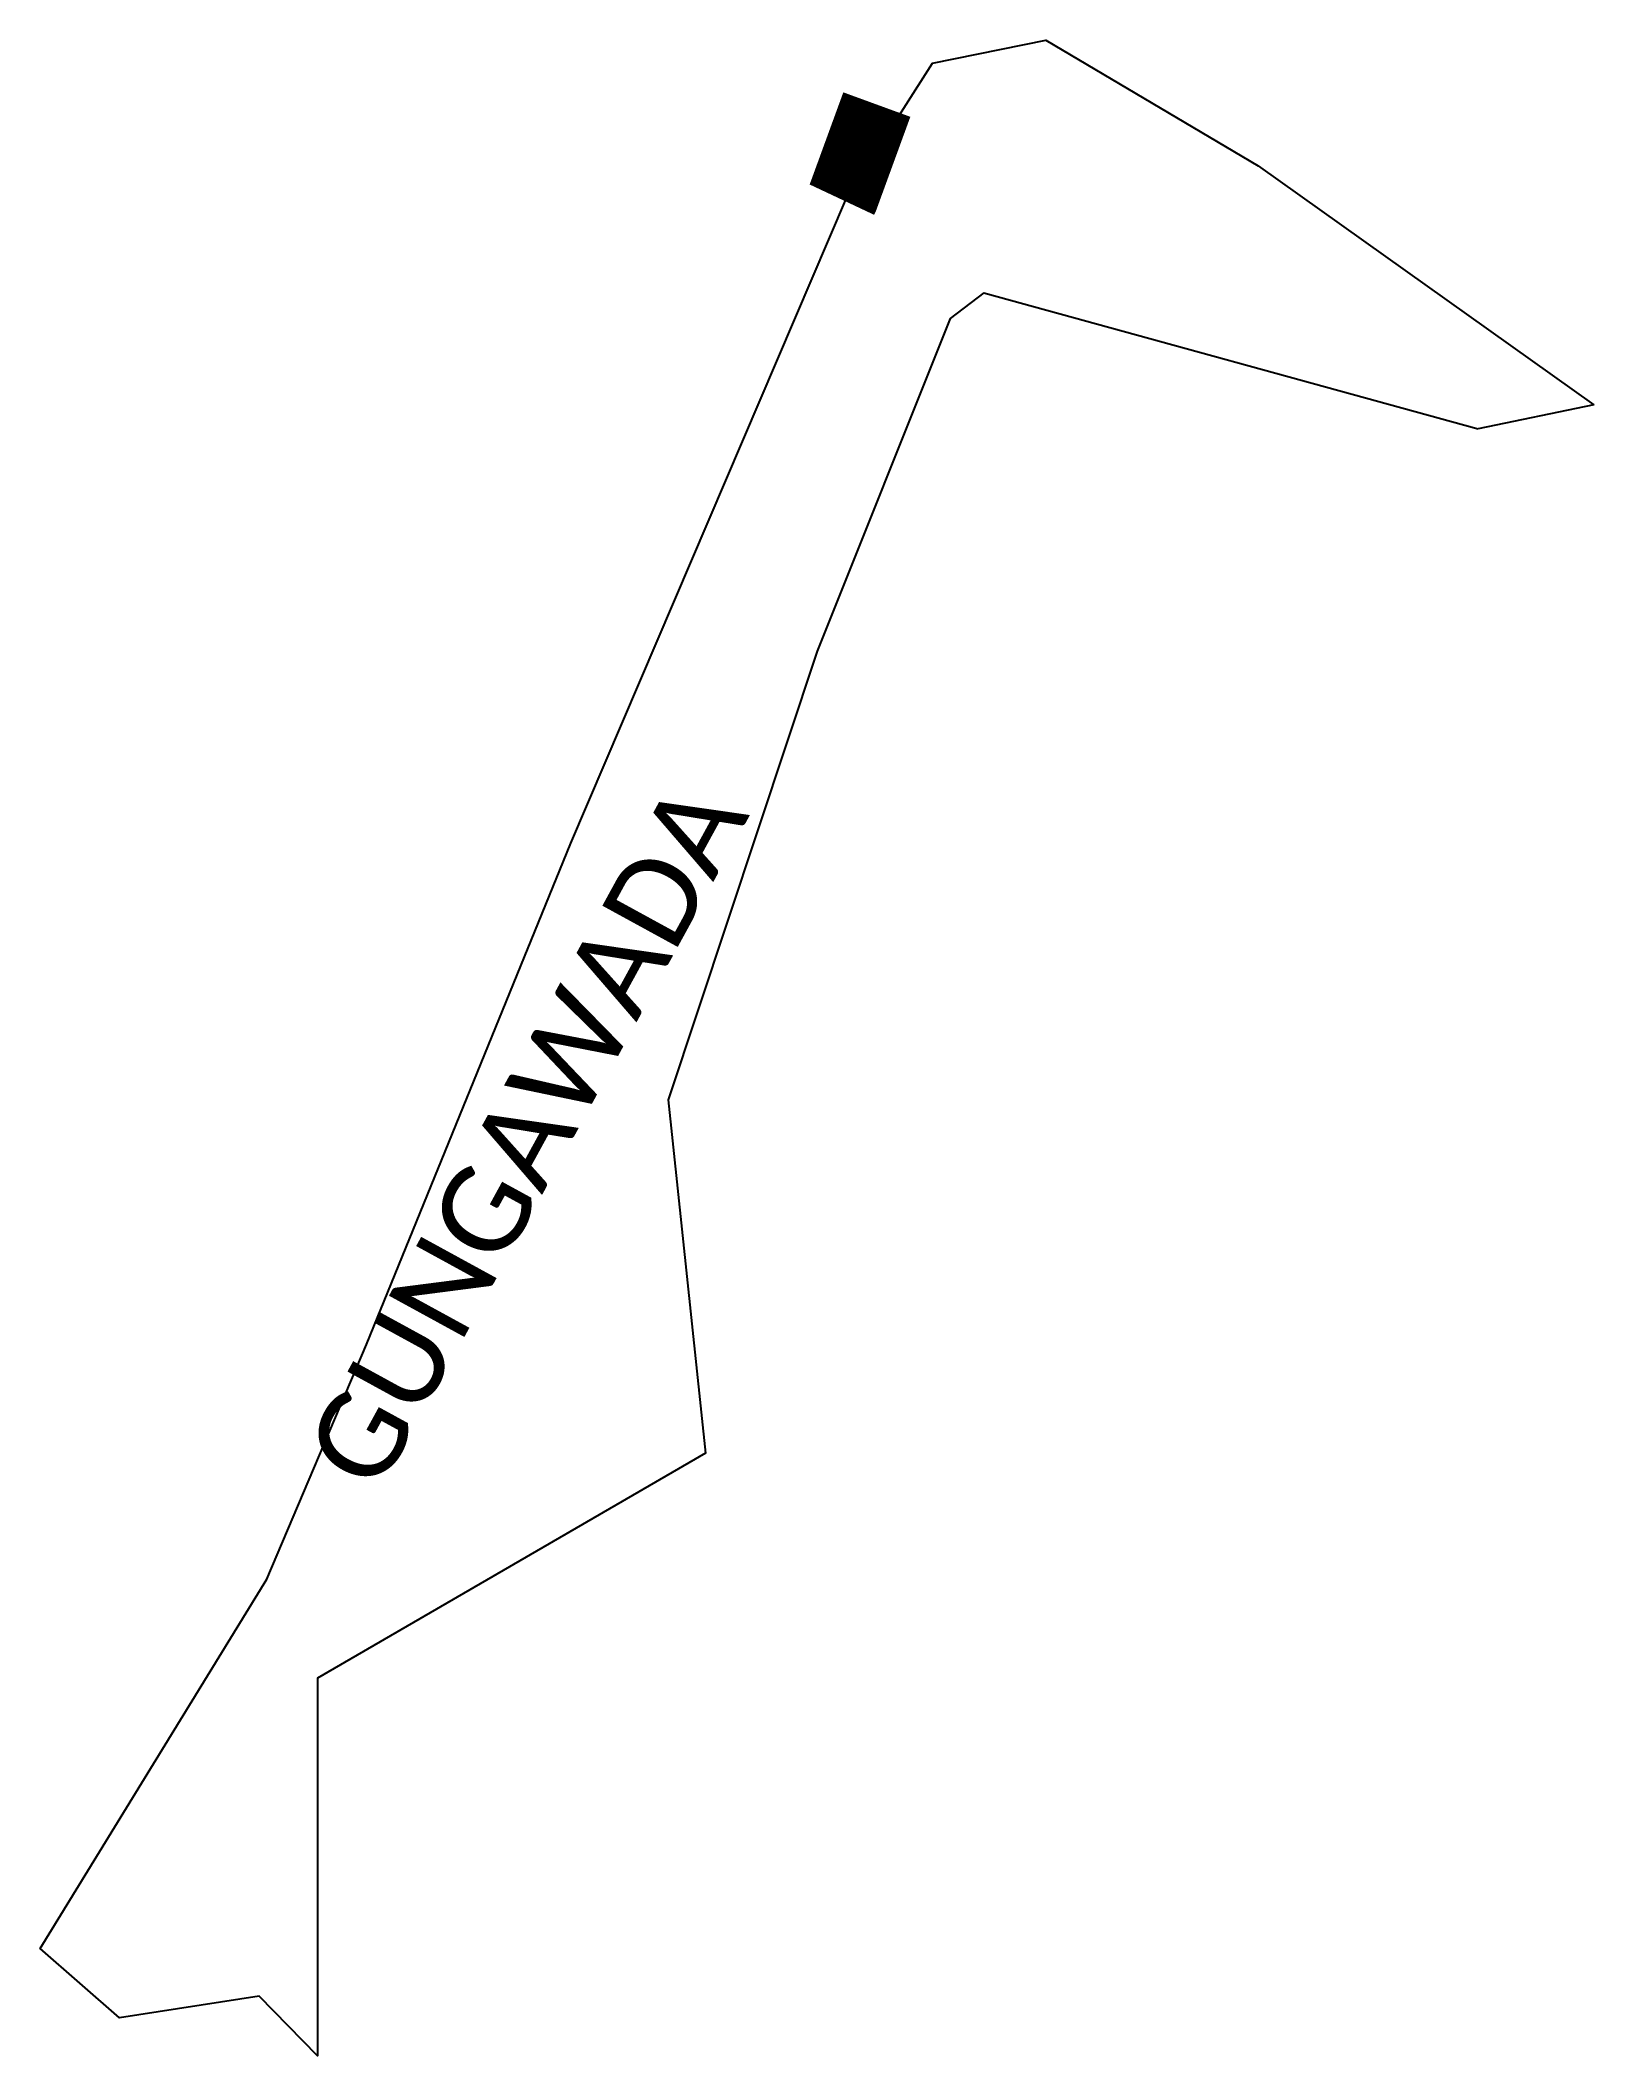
# Model space of a CAD drawing. Header units: metres. Extents: x 257449 to 258537, y 2206843 to 2208255.
import ezdxf

# ---------------------------------------------------------------- set-up
doc = ezdxf.new("R2010")
doc.units = ezdxf.units.M
doc.header["$MEASUREMENT"] = 0
for name, color, linetype in [('ARTIFICIALLY PROTECTED', 1, 'Continuous'), ('village', 3, 'Continuous'), ('VILLAGE NAME', 250, 'Continuous')]:
    doc.layers.add(name, color=color, linetype=linetype)
doc.styles.get("Standard").update_dxf_attribs({"font": 'arial.ttf'})

msp = doc.modelspace()

# ---------------------------------------------------------------- linework, layer by layer
at = {"layer": 'ARTIFICIALLY PROTECTED', "const_width": 50, "flags": 128}
msp.add_lwpolyline([(258035.3, 2208209.7), (258011.6, 2208144.8), (258010.8, 2208143.1)], dxfattribs=at)
at = {"layer": 'village'}
msp.add_lwpolyline([(258110.3, 2208077.8), (258456.5, 2207982.6)], dxfattribs=at)
at = {"layer": 'village', "color": 3}
for points in [[(258110.3, 2208077.8, 0), (258086.7, 2208059.9, 0), (257993.5, 2207826.7, 0), (257889.2, 2207512.5, 0), (257915.2, 2207265, 0), (257643.5, 2207107.4, 0), (257643.5, 2206842.9, 0), (257602.7, 2206884.6, 0), (257504.9, 2206869.4, 0), (257449.3, 2206918.1, 0), (257607.9, 2207176.7, 0), (257677.9, 2207341.2, 0), (257821, 2207692.4, 0), (258014.1, 2208144.2, 0), (258074.2, 2208238.7, 0), (258153.8, 2208254.7, 0), (258302.5, 2208166.9, 0), (258537.5, 2207999.3, 0)], [(258537.5, 2207999.3, 0), (258456.5, 2207982.6, 0)]]:
    msp.add_polyline3d(points, dxfattribs=at)

# ---------------------------------------------------------------- texts
at = {"layer": 'VILLAGE NAME', "insert": (257633, 2207264.6), "char_height": 60.203, "attachment_point": 1, "rotation": 61.3165}
msp.add_mtext_dynamic_manual_height_columns('{\\fCalibri|b0|i0|c0|p34;GUNGAWADA}', width=402.43, gutter_width=301, heights=[0], dxfattribs=at)

doc.saveas('drawing.dxf')
